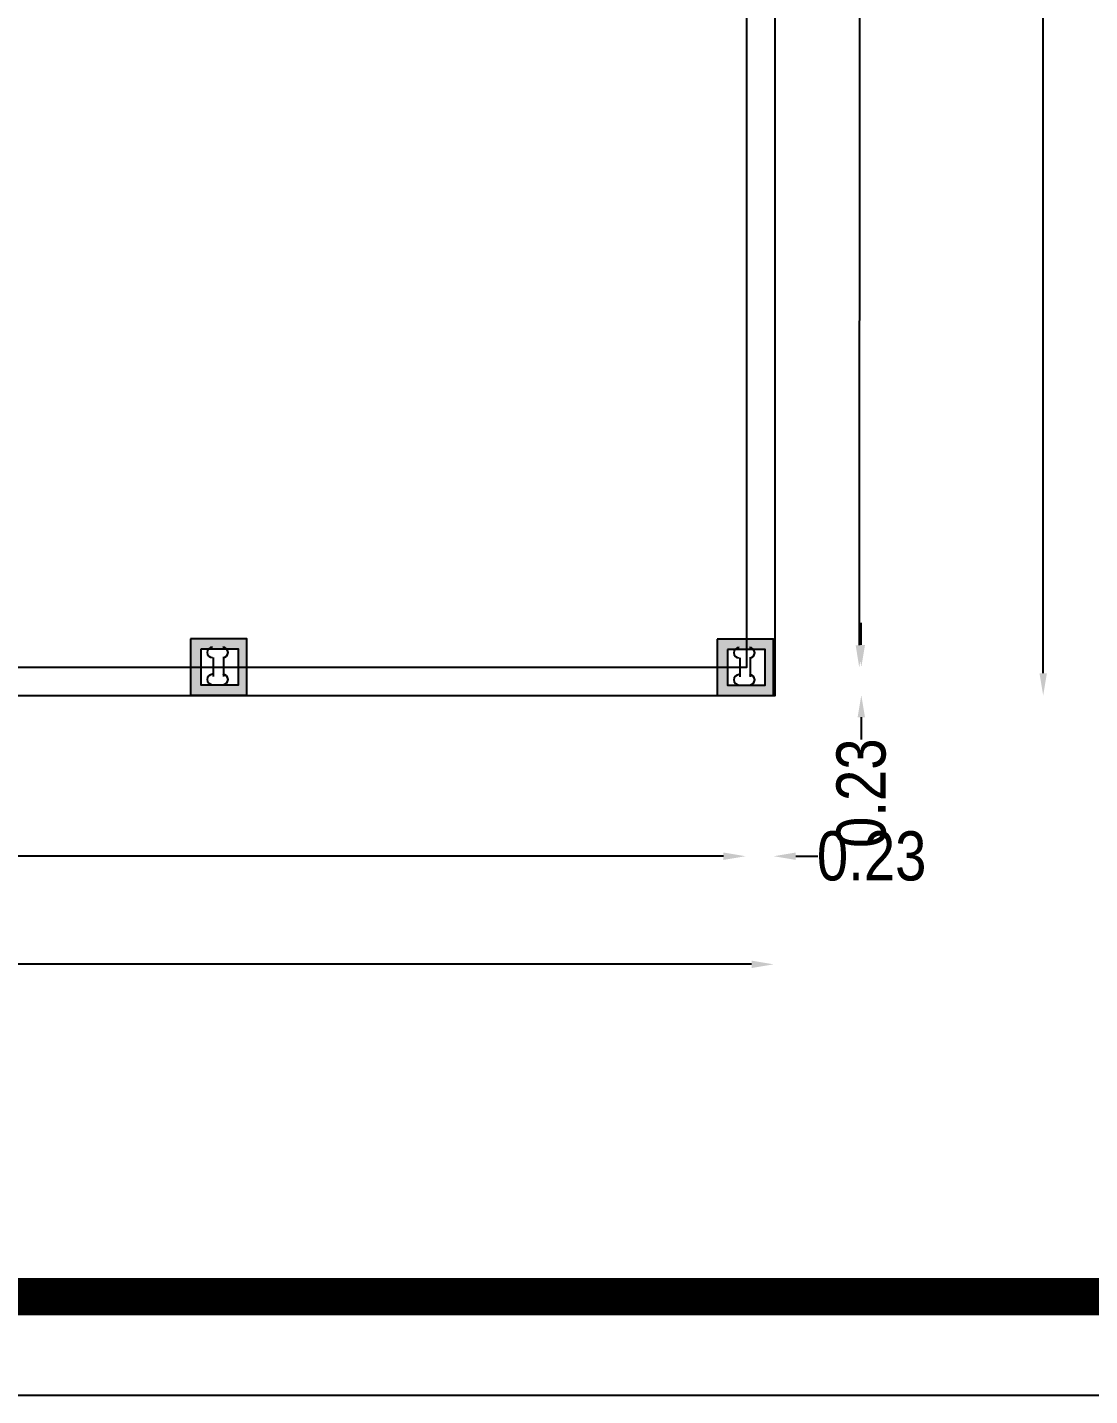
# Model space of a CAD drawing. Header units: metres. Extents: x -941 to 1333, y -28 to 1490.
# Drawn here: x 1002.22 to 1010.88, y 342.88 to 354.02 of the extents above; entities that cross this region are included whole.
import ezdxf

# ---------------------------------------------------------------- set-up
doc = ezdxf.new("R2010")
doc.units = ezdxf.units.M
for name, color, linetype in [('BLK_2_FLR_0_CARPET_AREA', 45, 'Continuous'), ('BLK_2_FLR_0_REGULAR_ROOM_1', 4, 'Continuous'), ('window', 3, 'Continuous')]:
    doc.layers.add(name, color=color, linetype=linetype)
doc.styles.add('style2A', font='swissc.ttf')
doc.dimstyles.get("Standard").update_dxf_attribs({"dimtxt": 0.4, "dimasz": 0.18, "dimexe": 0.18, "dimexo": 0.0625, "dimgap": 0, "dimtad": 0, "dimzin": 0, "dimdsep": 46, "dimtxsty": 'style2A', "dimcen": 0.09, "dimse1": 1, "dimse2": 1, "dimadec": 0, "dimazin": 0, "dimtfac": 1, "dimtofl": 0, "dimtmove": 0, "dimatfit": 3, "dimfxl": 0, "dimtolj": 1, "dimtzin": 0, "dimarcsym": 0})

# ---------------------------------------------------------------- blocks, each defined once
blk = doc.blocks.new('*D931')
at = {"layer": 'Defpoints', "color": 0}
for p in [(984.814, 350.378), (1008.302, 350.378), (1008.302, 346.389)]:
    blk.add_point(p, dxfattribs=at)
at = {"layer": 'window', "color": 0, "lineweight": -2}
for p, q in [((984.994, 346.389), (995.987, 346.389)), ((1008.122, 346.389), (997.13, 346.389))]:
    blk.add_line(p, q, dxfattribs=at)
at = {"layer": 'window', "color": 0}
for points in [[(984.994, 346.419), (984.994, 346.359), (984.814, 346.389)], [(1008.122, 346.419), (1008.122, 346.359), (1008.302, 346.389)]]:
    blk.add_solid(points, dxfattribs=at)
at = {"layer": 'window', "color": 0, "insert": (996.558, 346.389), "char_height": 0.4, "attachment_point": 5, "style": 'style2A'}
blk.add_mtext('\\A1;23.50', dxfattribs=at)
blk = doc.blocks.new('*D929')
at = {"layer": 'Defpoints', "color": 0}
for p in [(985.043, 350.607), (1008.073, 350.606), (1008.073, 347.269)]:
    blk.add_point(p, dxfattribs=at)
at = {"layer": 'window', "color": 0, "lineweight": -2}
for p, q in [((985.223, 347.269), (995.987, 347.269)), ((1007.893, 347.269), (997.129, 347.269))]:
    blk.add_line(p, q, dxfattribs=at)
at = {"layer": 'window', "color": 0}
for points in [[(985.223, 347.299), (985.223, 347.239), (985.043, 347.269)], [(1007.893, 347.299), (1007.893, 347.239), (1008.073, 347.269)]]:
    blk.add_solid(points, dxfattribs=at)
at = {"layer": 'window', "color": 0, "insert": (996.558, 347.269), "char_height": 0.4, "attachment_point": 5, "rotation": 359.9994, "style": 'style2A'}
blk.add_mtext('\\A1;23.03', dxfattribs=at)
blk = doc.blocks.new('*D930')
at = {"layer": 'Defpoints', "color": 0}
for p in [(1008.073, 350.606), (1008.302, 350.606), (1008.302, 347.269)]:
    blk.add_point(p, dxfattribs=at)
at = {"layer": 'window', "color": 0, "lineweight": -2}
for p, q in [((1007.893, 347.269), (1007.713, 347.269)), ((1008.482, 347.269), (1008.662, 347.269))]:
    blk.add_line(p, q, dxfattribs=at)
at = {"layer": 'window', "color": 0}
for points in [[(1007.893, 347.299), (1007.893, 347.239), (1008.073, 347.269)], [(1008.482, 347.299), (1008.482, 347.239), (1008.302, 347.269)]]:
    blk.add_solid(points, dxfattribs=at)
at = {"layer": 'window', "color": 0, "insert": (1009.1, 347.269), "char_height": 0.4, "attachment_point": 5, "style": 'style2A'}
blk.add_mtext('\\A1;0.23', dxfattribs=at)
blk = doc.blocks.new('*D934')
at = {"layer": 'Defpoints', "color": 0}
for p in [(1008.182, 348.809), (1008.182, 348.58), (1009.016, 348.58)]:
    blk.add_point(p, dxfattribs=at)
at = {"layer": 'window', "color": 0, "lineweight": -2}
for p, q in [((1009.016, 348.989), (1009.016, 349.169)), ((1009.016, 348.4), (1009.016, 348.22))]:
    blk.add_line(p, q, dxfattribs=at)
at = {"layer": 'window', "color": 0}
for points in [[(1008.986, 348.989), (1009.046, 348.989), (1009.016, 348.809)], [(1008.986, 348.4), (1009.046, 348.4), (1009.016, 348.58)]]:
    blk.add_solid(points, dxfattribs=at)
at = {"layer": 'window', "color": 0, "insert": (1009.016, 347.782), "char_height": 0.4, "attachment_point": 5, "rotation": 90, "style": 'style2A'}
blk.add_mtext('\\A1;0.23', dxfattribs=at)
blk = doc.blocks.new('*D935')
at = {"layer": 'Defpoints', "color": 0}
for p in [(1008.072, 361.851), (1008.063, 348.807), (1008.999, 348.806)]:
    blk.add_point(p, dxfattribs=at)
at = {"layer": 'window', "color": 0, "lineweight": -2}
for p, q in [((1009.008, 361.67), (1009.004, 355.892)), ((1009, 348.986), (1009.003, 354.764))]:
    blk.add_line(p, q, dxfattribs=at)
at = {"layer": 'window', "color": 0}
for points in [[(1008.978, 361.67), (1009.038, 361.67), (1009.008, 361.85)], [(1008.97, 348.986), (1009.03, 348.986), (1008.999, 348.806)]]:
    blk.add_solid(points, dxfattribs=at)
at = {"layer": 'window', "color": 0, "insert": (1009.004, 355.328), "char_height": 0.4, "attachment_point": 5, "rotation": 89.9617, "style": 'style2A'}
blk.add_mtext('\\A1;13.04', dxfattribs=at)
blk = doc.blocks.new('*D936')
at = {"layer": 'Defpoints', "color": 0}
for p in [(1008.301, 362.079), (1010.497, 362.079), (1008.301, 348.578)]:
    blk.add_point(p, dxfattribs=at)
at = {"layer": 'window', "color": 0, "lineweight": -2}
for p, q in [((1010.497, 361.899), (1010.497, 355.893)), ((1010.497, 348.758), (1010.497, 354.764))]:
    blk.add_line(p, q, dxfattribs=at)
at = {"layer": 'window', "color": 0}
for points in [[(1010.467, 361.899), (1010.527, 361.899), (1010.497, 362.079)], [(1010.467, 348.758), (1010.527, 348.758), (1010.497, 348.578)]]:
    blk.add_solid(points, dxfattribs=at)
at = {"layer": 'window', "color": 0, "insert": (1010.497, 355.329), "char_height": 0.4, "attachment_point": 5, "rotation": 90, "style": 'style2A'}
blk.add_mtext('\\A1;13.50', dxfattribs=at)

msp = doc.modelspace()

# ---------------------------------------------------------------- linework, layer by layer
msp.add_lwpolyline([(959.37921, 426.76802), (1077.98196, 426.76789), (1077.98196, 342.87839), (959.37921, 342.87851)], close=True)
at = {"const_width": 0.3036}
msp.add_lwpolyline([(960.18379, 343.6831), (1077.17738, 343.68297), (1077.17738, 425.96331), (960.18379, 425.96343)], close=True, dxfattribs=at)
at = {"lineweight": 25}
for points in [[(984.81439, 362.07777), (984.81439, 348.57777), (1008.31439, 348.57777), (1008.31439, 362.07777)], [(1003.55342, 349.03823), (1003.55342, 348.58035), (1004.0113, 348.58035), (1004.0113, 349.03823)], [(1003.63821, 348.95343), (1003.63821, 348.66514), (1003.94347, 348.66514), (1003.94347, 348.95343)], [(1007.84269, 349.03564), (1007.84269, 348.57777), (1008.30056, 348.57777), (1008.30056, 349.03564)], [(1007.92748, 348.95085), (1007.92748, 348.66256), (1008.23273, 348.66256), (1008.23273, 348.95085)]]:
    msp.add_lwpolyline(points, close=True, dxfattribs=at)
for points in [[(1003.73149, 348.97039, 0.414204), (1003.68909, 348.928, 0.414204), (1003.73149, 348.8856)], [(1003.81628, 348.8856, 0.414204), (1003.85867, 348.928, 0.414204), (1003.81628, 348.97039)], [(1008.02075, 348.96781, 0.414204), (1007.97835, 348.92541, 0.414204), (1008.02075, 348.88302)], [(1008.10554, 348.88302, 0.414204), (1008.14794, 348.92541, 0.414204), (1008.10554, 348.96781)], [(1003.73149, 348.74993, 0.414204), (1003.68909, 348.70754, 0.414204), (1003.73149, 348.66514)], [(1003.81628, 348.66514, 0.414204), (1003.85867, 348.70754, 0.414204), (1003.81628, 348.74993)], [(1008.02075, 348.74735, 0.414204), (1007.97835, 348.70495, 0.414204), (1008.02075, 348.66256)], [(1008.10554, 348.66256, 0.414204), (1008.14794, 348.70495, 0.414204), (1008.10554, 348.74735)]]:
    msp.add_lwpolyline(points, format="xyb", dxfattribs=at)
for points in [[(1003.82476, 348.95343), (1003.73996, 348.95343)], [(1008.11402, 348.95085), (1008.02923, 348.95085)], [(1003.70605, 348.91952), (1003.70605, 348.91952)], [(1003.73996, 348.8856), (1003.73996, 348.8856)], [(1003.73996, 348.73297), (1003.73996, 348.8856)], [(1003.82476, 348.8856), (1003.82476, 348.8856)], [(1003.82476, 348.73297), (1003.82476, 348.8856)], [(1003.85867, 348.91952), (1003.85867, 348.91952)], [(1007.99531, 348.91693), (1007.99531, 348.91693)], [(1008.02923, 348.88302), (1008.02923, 348.88302)], [(1008.02923, 348.73039), (1008.02923, 348.88302)], [(1008.11402, 348.88302), (1008.11402, 348.88302)], [(1008.11402, 348.73039), (1008.11402, 348.88302)], [(1008.14794, 348.91693), (1008.14794, 348.91693)], [(1003.73996, 348.73297), (1003.73996, 348.73297)], [(1003.82476, 348.73297), (1003.82476, 348.73297)], [(1008.02923, 348.73039), (1008.02923, 348.73039)], [(1008.11402, 348.73039), (1008.11402, 348.73039)], [(1003.70605, 348.69906), (1003.70605, 348.69906)], [(1003.73996, 348.66514), (1003.82476, 348.66514)], [(1003.85867, 348.69906), (1003.85867, 348.69906)], [(1007.99531, 348.69648), (1007.99531, 348.69648)], [(1008.02923, 348.66256), (1008.11402, 348.66256)], [(1008.14794, 348.69648), (1008.14794, 348.69648)]]:
    msp.add_lwpolyline(points, dxfattribs=at)
for points in [[(1004.0113, 349.03823), (1003.55342, 349.03823), (1004.0113, 348.95343)], [(1003.55342, 349.03823), (1004.0113, 348.95343), (1003.55342, 348.95343)], [(1003.63821, 348.95343), (1003.55342, 348.95343), (1003.63821, 348.66514)], [(1003.55342, 348.95343), (1003.63821, 348.66514), (1003.55342, 348.66514)], [(1004.0113, 348.95343), (1003.94347, 348.95343), (1004.0113, 348.66514)], [(1003.94347, 348.95343), (1004.0113, 348.66514), (1003.94347, 348.66514)], [(1008.30056, 349.03564), (1007.84269, 349.03564), (1008.30056, 348.95085)], [(1007.84269, 349.03564), (1008.30056, 348.95085), (1007.84269, 348.95085)], [(1007.92748, 348.95085), (1007.84269, 348.95085), (1007.92748, 348.66256)], [(1007.84269, 348.95085), (1007.92748, 348.66256), (1007.84269, 348.66256)], [(1008.30056, 348.95085), (1008.23273, 348.95085), (1008.30056, 348.66256)], [(1008.23273, 348.95085), (1008.30056, 348.66256), (1008.23273, 348.66256)], [(1004.0113, 348.66514), (1003.55342, 348.66514), (1004.0113, 348.58035)], [(1003.55342, 348.66514), (1004.0113, 348.58035), (1003.55342, 348.58035)], [(1008.30056, 348.66256), (1007.84269, 348.66256), (1008.30056, 348.57777)], [(1007.84269, 348.66256), (1008.30056, 348.57777), (1007.84269, 348.57777)]]:
    msp.add_solid(points)
at = {"layer": 'BLK_2_FLR_0_CARPET_AREA'}
msp.add_lwpolyline([(985.04439, 361.84777), (985.04439, 348.80777), (1008.08439, 348.80777), (1008.08439, 361.84777)], close=True, dxfattribs=at)
at = {"layer": 'BLK_2_FLR_0_REGULAR_ROOM_1', "color": 4}
msp.add_lwpolyline([(985.04439, 361.84777), (985.04439, 348.80777), (1008.08439, 348.80777), (1008.08439, 361.84777)], close=True, dxfattribs=at)
at = {"layer": 'window'}
msp.add_lwpolyline([(959.37921, 342.87839), (959.37921, 426.76814), (1077.98196, 426.76814), (1077.98196, 342.87839)], close=True, dxfattribs=at)

# ---------------------------------------------------------------- dimensions: what is measured, and where the dimension line sits
dim = msp.add_linear_dim(base=(1010.49676, 362.07924), p1=(1008.30056, 348.57777), p2=(1008.30056, 362.07924), angle=90, dimstyle='Standard', dxfattribs=at)
dim.commit()
dim.dimension.update_dxf_attribs({"geometry": '*D936', "text_midpoint": (1010.49676, 355.3285)})
for p1, p2, distance, picture, middle in [((1008.07185, 361.85053), (1008.06315, 348.80671), 0.93626, '*D935', (1009.00376, 355.32799)), ((985.0431, 350.60665), (1008.07307, 350.60642), -3.33779, '*D929', (996.55805, 347.26874)), ((1008.07307, 350.60642), (1008.30177, 350.60642), -3.33779, '*D930', (1009.10048, 347.26863)), ((1008.18185, 348.80906), (1008.18185, 348.58035), 0.83451, '*D934', (1009.01636, 347.78165))]:
    dim = msp.add_aligned_dim(p1=p1, p2=p2, distance=distance, dimstyle='Standard', dxfattribs=at)
    dim.commit()
    dim.dimension.update_dxf_attribs({"geometry": picture, "text_midpoint": middle})
dim = msp.add_aligned_dim(p1=(984.81439, 350.37771), p2=(1008.30177, 350.37771), distance=-3.98824, text='23.50', dimstyle='Standard', dxfattribs=at)
dim.commit()
dim.dimension.update_dxf_attribs({"geometry": '*D931', "text_midpoint": (996.55808, 346.38947)})

doc.saveas('drawing.dxf')
